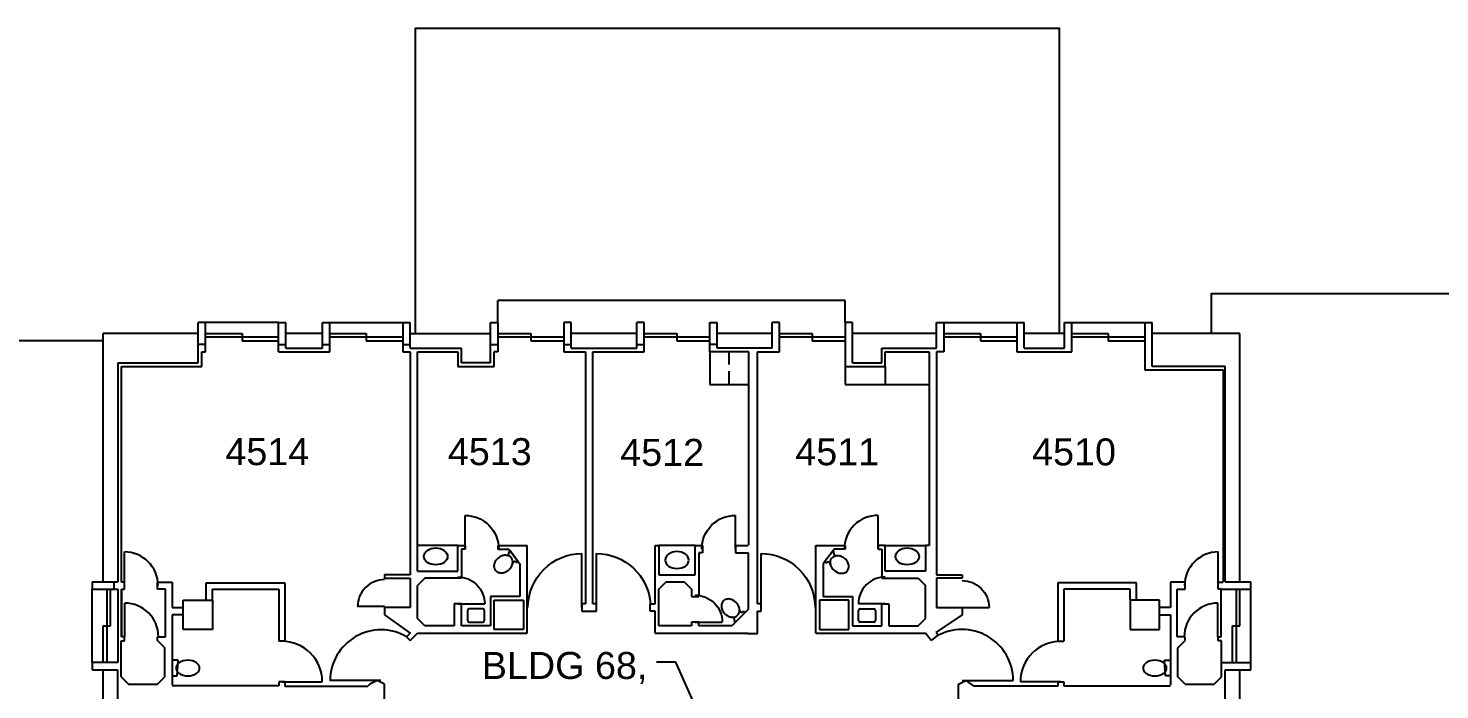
# Model space of a CAD drawing. Extents: x 338 to 7662, y 1527 to 4803.
# Drawn here: x 2623 to 3878, y 4178 to 4766 of the extents above; entities that cross this region are included whole.
import ezdxf

# ---------------------------------------------------------------- set-up
doc = ezdxf.new("R2010")
doc.units = 0
doc.header["$LTSCALE"] = 96
doc.header["$MEASUREMENT"] = 0
doc.linetypes.add('HIDDEN2', pattern=[0.1875, 0.125, -0.0625])
doc.layers.get('0').update_dxf_attribs({"linetype": 'CONTINUOUS'})
for name, color, linetype in [('A-ANNO-TEXT-STAIR', 4, 'CONTINUOUS'), ('A-ANNO-TX192', 4, 'CONTINUOUS'), ('A-COLS', 5, 'CONTINUOUS'), ('A-DOOR', 2, 'CONTINUOUS'), ('A-FLOR-CASE', 3, 'CONTINUOUS'), ('A-FLOR-CASE-UPPR', 3, 'HIDDEN2'), ('A-FLOR-PFIX', 2, 'CONTINUOUS'), ('A-GLAZ', 2, 'CONTINUOUS'), ('A-GLAZ-SILL', 1, 'CONTINUOUS'), ('A-ROOF-LEVL-FINE', 1, 'CONTINUOUS'), ('A-ROOF-LEVL-MED', 2, 'CONTINUOUS'), ('A-WALL-FULL', 6, 'CONTINUOUS')]:
    doc.layers.add(name, color=color, linetype=linetype)
doc.styles.add('ARIAL', font='arial.ttf')
doc.styles.get("Standard").update_dxf_attribs({"font": 'SIMPLEX'})
doc.dimstyles.new('DIM1-4', dxfattribs={"dimscale": 48, "dimtxt": 0.09375, "dimasz": 0.125, "dimexe": 0.125, "dimexo": 0.09375, "dimgap": 0.046875, "dimtad": 1, "dimdec": 4, "dimzin": 7, "dimdsep": 46, "dimlunit": 4, "dimtxsty": 'Standard', "dimblk": 'TICK', "dimcen": 2.25, "dimdle": 1.5, "dimadec": 0, "dimazin": 0, "dimtfac": 1, "dimtdec": 4, "dimtix": 1, "dimtofl": 0, "dimtmove": 2, "dimatfit": 3, "dimldrblk": 'TICK', "dimfxl": 0, "dimtolj": 1, "dimtzin": 0, "dimarcsym": 0})

# ---------------------------------------------------------------- blocks, each defined once
blk = doc.blocks.new('TICK')
at = {"linetype": 'Continuous'}
blk.add_line((0.99, 0), (-0.99, 0), dxfattribs=at)
at = {"color": 11}
blk.add_line((-0.22, -0.22), (0.22, 0.22), dxfattribs=at)

msp = doc.modelspace()

# ---------------------------------------------------------------- linework, layer by layer
at = {"layer": 'A-COLS'}
for p, q in [((2760.66751, 4231.25), (2760.66751, 4257.25)), ((2760.66751, 4257.25), (2786.66751, 4257.25)), ((2786.66751, 4257.25), (2786.66751, 4231.25)), ((3037.25, 4231.25), (3037.25, 4257.25)), ((3037.25, 4257.25), (3063.25, 4257.25)), ((3063.25, 4257.25), (3063.25, 4231.25)), ((3352.5, 4257.25), (3326.5, 4257.25)), ((3326.5, 4257.25), (3326.5, 4231.25)), ((3352.5, 4231.25), (3352.5, 4257.25)), ((3628.75, 4257.25), (3602.75, 4257.25)), ((3602.75, 4257.25), (3602.75, 4231.25)), ((3628.75, 4231.25), (3628.75, 4257.25)), ((2786.66751, 4231.25), (2760.66751, 4231.25)), ((3063.25, 4231.25), (3037.25, 4231.25)), ((3326.5, 4231.25), (3352.5, 4231.25)), ((3602.75, 4231.25), (3628.75, 4231.25))]:
    msp.add_line(p, q, dxfattribs=at)
at = {"layer": 'A-DOOR'}
for p, q in [((3011.25, 4302.75), (3011.25, 4332.75)), ((3251.75, 4302.75), (3251.75, 4332.75)), ((3378.5, 4302.75), (3378.5, 4332.75)), ((2708.33096, 4270.22905), (2708.33096, 4300.22905)), ((3115.25, 4250.75), (3115.25, 4298.75)), ((3128.25, 4250.75), (3128.25, 4298.75)), ((3274.5, 4250.75), (3274.5, 4298.75)), ((3681.08654, 4270.22905), (3681.08654, 4300.22905)), ((2708.66751, 4224.75), (2708.66751, 4254.75)), ((2939.75, 4251.5989), (2915.75, 4251.5989)), ((3004.75, 4254), (3028.75, 4254)), ((3385, 4254), (3361, 4254)), ((3453.25, 4250.75), (3477.25, 4250.75)), ((3680.75, 4224.75), (3680.75, 4254.75)), ((3216, 4237.75), (3240, 4237.75)), ((2848.31617, 4184.73742), (2884.31617, 4184.73742)), ((2936.5, 4185.75), (2891, 4185.75)), ((3453.25, 4185.75), (3498.75, 4185.75)), ((3541.10134, 4184.73742), (3505.10134, 4184.73742))]:
    msp.add_line(p, q, dxfattribs=at)
for centre, radius, start, end in [((2708.33096, 4270.22905), 30, 0, 90), ((3681.08654, 4270.22905), 30, 90, 180), ((2708.66751, 4224.75), 30, 0, 90), ((3680.75, 4224.75), 30, 90, 180), ((2936.5, 4185.75), 45.15044, 59.74356284, 180), ((3453.25, 4185.75), 45.5, 0, 120.25643716), ((2848.31617, 4184.73742), 36, 0, 90), ((3541.10134, 4184.73742), 36, 90, 180)]:
    msp.add_arc(centre, radius, start, end, dxfattribs=at)
at = {"layer": 'A-DOOR', "extrusion": (0, 0, -1)}
for centre, major_axis, start_param, end_param in [((3011.25, 4302.75), (-21.2132, 21.2132), 0.7853981634, 2.3561944902), ((3251.75, 4302.75), (-21.2132, 21.2132), 5.4977871438, 7.0685834706), ((3115.25, 4250.75), (-33.94113, 33.94113), 5.4977871438, 7.0685834706), ((3128.25, 4250.75), (-33.94113, 33.94113), 0.7853981634, 2.288434316), ((3274.5, 4250.75), (-33.94113, 33.94113), 0.7853981634, 2.3561944902), ((3004.75, 4254), (16.97056, 16.97056), 5.4977871438, 7.0685834706), ((3453.25, 4250.75), (16.97056, 16.97056), 5.4977871438, 7.0685834706), ((3216, 4237.75), (16.97056, 16.97056), 5.4977871438, 7.0685834706)]:
    msp.add_ellipse(centre, major_axis=major_axis, ratio=1, start_param=start_param, end_param=end_param, dxfattribs=at)
at = {"layer": 'A-DOOR'}
for centre, major_axis, start_param, end_param in [((3378.5, 4302.75), (21.2132, 21.2132), 0.7853981634, 2.3561944902), ((2939.75, 4251.5989), (16.97056, 16.97056), 0.7853981634, 2.3561944902), ((3385, 4254), (-16.97056, 16.97056), 5.4977871438, 7.0685834706)]:
    msp.add_ellipse(centre, major_axis=major_axis, ratio=1, start_param=start_param, end_param=end_param, dxfattribs=at)
at = {"layer": 'A-FLOR-CASE'}
for p, q in [((3229, 4478.25), (3229, 4449)), ((3349.25, 4465.25), (3349.25, 4449)), ((3385, 4465.25), (3385, 4449)), ((3229, 4449), (3263.61299, 4449)), ((3349.25, 4449), (3424, 4449)), ((3004.75, 4306), (2969, 4306)), ((3216, 4306), (3183.5, 4306)), ((3385, 4306), (3420.75, 4306))]:
    msp.add_line(p, q, dxfattribs=at)
at = {"layer": 'A-FLOR-CASE-UPPR'}
msp.add_line((3246, 4449), (3246, 4478.25), dxfattribs=at)
at = {"layer": 'A-FLOR-PFIX'}
for p, q in [((3051.2862, 4301.43834), (3058.50798, 4291.85471)), ((3338.23589, 4301.04181), (3331.01411, 4291.45819)), ((3013.5, 4248.25), (3013.5, 4239.25)), ((3027, 4249.75), (3015, 4249.75)), ((3028.5, 4239.25), (3028.5, 4248.25)), ((3260.05514, 4246.05514), (3251.56986, 4237.56986)), ((3361.25, 4239.25), (3361.25, 4248.25)), ((3362.75, 4249.75), (3374.75, 4249.75)), ((3376.25, 4248.25), (3376.25, 4239.25)), ((3015, 4237.75), (3027, 4237.75)), ((3374.75, 4237.75), (3362.75, 4237.75)), ((2756.10272, 4203.832), (2750.89126, 4203.832)), ((2755.23413, 4189.94503), (2756.10272, 4203.832)), ((3634.18338, 4189.94503), (3633.31479, 4203.832)), ((3633.31479, 4203.832), (3638.52625, 4203.832)), ((2750.89126, 4189.94503), (2755.23413, 4189.94503)), ((3638.52625, 4189.94503), (3634.18338, 4189.94503))]:
    msp.add_line(p, q, dxfattribs=at)
for centre, radius, start, end in [((3047.92356, 4285.96102), 11.41267, 108.96235197, 145.03764803), ((3047.19696, 4288.07573), 9.17661, 88.82628868, 108.96235197), ((3047.23216, 4289.7935), 7.45848, 64.78334671, 88.82628868), ((3048.51835, 4298.97111), 1.83236, 261.34401739, 14.69959954), ((3051.7896, 4299.93948), 1.58114, 108.56505118, 198.56505118), ((3048.01838, 4291.46305), 5.61308, 9.21665329, 64.78334671), ((3341.50371, 4291.06652), 5.61308, 115.21665329, 170.78334671), ((3337.73249, 4299.54295), 1.58114, 341.43494882, 71.43494882), ((3342.28993, 4289.39698), 7.45848, 91.17371132, 115.21665329), ((3340.96341, 4298.56892), 1.79486, 164.79875016, 281.25712795), ((3342.32512, 4287.6792), 9.17661, 71.03764803, 91.17371132), ((3341.59853, 4285.5645), 11.41267, 53, 71.03764803), ((3343.6957, 4287.41834), 8.68803, 34.96235197, 56.69039014), ((3044.43012, 4287.68202), 7.45848, 165.17371132, 189.21665329), ((3042.60854, 4287.38644), 5.61308, 189.21665329, 244.78334671), ((3046.09105, 4287.24237), 9.17661, 145.03764803, 165.17371132), ((3043.39476, 4289.05599), 7.45848, 244.78334671, 268.82628868), ((3043.44885, 4291.69591), 10.09896, 268.82628868, 288.96235197), ((3043.90733, 4290.36155), 8.68803, 288.96235197, 310.69039014), ((3042.70336, 4292.88847), 11.41267, 307, 325.03764803), ((3044.53587, 4291.60712), 9.17661, 325.03764803, 345.17371132), ((3046.1968, 4291.16747), 7.45848, 345.17371132, 9.21665329), ((3055.37907, 4289.91448), 1.79486, 58.79875016, 175.25712795), ((3057.20594, 4292.75176), 1.58114, 235.43494882, 325.43494882), ((3332.31615, 4292.35523), 1.58114, 214.56505118, 304.56505118), ((3334.14868, 4289.47763), 1.83236, 7.34401739, 120.69959954), ((3343.32529, 4290.77095), 7.45848, 170.78334671, 194.82628868), ((3344.98622, 4291.2106), 9.17661, 194.82628868, 214.96235197), ((3346.81873, 4292.49194), 11.41267, 214.96235197, 251.03764803), ((3346.09213, 4290.37724), 9.17661, 251.03764803, 271.17371132), ((3346.12732, 4288.65946), 7.45848, 271.17371132, 295.21665329), ((3346.91354, 4286.98992), 5.61308, 295.21665329, 350.78334671), ((3342.53939, 4286.60982), 10.09896, 14.82628868, 34.96235197), ((3345.09196, 4287.28549), 7.45848, 350.78334671, 14.82628868), ((3244.9323, 4252.6927), 5.61308, 107.21665329, 162.78334671), ((3245.47852, 4250.92998), 7.45848, 83.17371132, 107.21665329), ((3245.2743, 4249.22403), 9.17661, 63.03764803, 83.17371132), ((3244.26046, 4247.23103), 11.41267, 26.96235197, 63.03764803), ((3015, 4248.25), 1.5, 90, 180), ((3027, 4248.25), 1.5, 0, 90), ((3246.69502, 4252.14648), 7.45848, 162.78334671, 186.82628868), ((3249.31678, 4252.46033), 10.09896, 186.82628868, 206.96235197), ((3248.05921, 4251.82061), 8.68803, 206.96235197, 228.69039014), ((3250.39397, 4253.36454), 11.41267, 225, 243.03764803), ((3249.38014, 4251.37154), 9.17661, 243.03764803, 263.17371132), ((3249.17592, 4249.66558), 7.45848, 263.17371132, 287.21665329), ((3249.72214, 4247.90286), 5.61308, 287.21665329, 342.78334671), ((3246.25346, 4248.24486), 9.17661, 6.82628868, 26.96235197), ((3247.95942, 4248.44908), 7.45848, 342.78334671, 6.82628868), ((3257.22671, 4248.45267), 1.83236, 179.34401739, 292.69959954), ((3258.64093, 4245.34803), 1.58114, 26.56505118, 116.56505118), ((3362.75, 4248.25), 1.5, 90, 180), ((3374.75, 4248.25), 1.5, 0, 90), ((3015, 4239.25), 1.5, 180, 270), ((3027, 4239.25), 1.5, 270, 0), ((3249.21305, 4240.39829), 1.79486, 336.79875016, 93.25712795), ((3252.27697, 4238.98407), 1.58114, 153.43494882, 243.43494882), ((3362.75, 4239.25), 1.5, 180, 270), ((3374.75, 4239.25), 1.5, 270, 0), ((2759.09677, 4196.88852), 4.73121, 148.14650239, 211.85349761), ((2761.8234, 4195.19441), 7.94127, 123.69009594, 148.14650239), ((2761.8234, 4198.58263), 7.94127, 211.85349761, 236.30990406), ((2763.61481, 4192.50731), 11.17077, 105.43710063, 123.69009594), ((2764.7885, 4188.25697), 15.58019, 74.56289937, 105.43710063), ((2765.9622, 4192.50731), 11.17077, 56.30990406, 74.56289937), ((2767.75361, 4195.19441), 7.94127, 31.85349761, 56.30990406), ((2767.75361, 4198.58263), 7.94127, 303.69009594, 328.14650239), ((2770.48024, 4196.88852), 4.73121, 0, 31.85349761), ((2770.48024, 4196.88852), 4.73121, 328.14650239, 0), ((3618.93727, 4196.88852), 4.73121, 148.14650239, 211.85349761), ((3621.6639, 4195.19441), 7.94127, 123.69009594, 148.14650239), ((3621.6639, 4198.58263), 7.94127, 211.85349761, 236.30990406), ((3623.4553, 4192.50731), 11.17077, 105.43710063, 123.69009594), ((3624.629, 4188.25697), 15.58019, 74.56289937, 105.43710063), ((3625.8027, 4192.50731), 11.17077, 56.30990406, 74.56289937), ((3627.59411, 4195.19441), 7.94127, 31.85349761, 56.30990406), ((3627.59411, 4198.58263), 7.94127, 303.69009594, 328.14650239), ((3630.32074, 4196.88852), 4.73121, 0, 31.85349761), ((3630.32074, 4196.88852), 4.73121, 328.14650239, 0), ((2763.61481, 4201.26973), 11.17077, 236.30990406, 254.56289937), ((2764.7885, 4205.52007), 15.58019, 254.56289937, 285.43710063), ((2765.9622, 4201.26973), 11.17077, 285.43710063, 303.69009594), ((3623.4553, 4201.26973), 11.17077, 236.30990406, 254.56289937), ((3624.629, 4205.52007), 15.58019, 254.56289937, 285.43710063), ((3625.8027, 4201.26973), 11.17077, 285.43710063, 303.69009594)]:
    msp.add_arc(centre, radius, start, end, dxfattribs=at)
for centre, major_axis in [((2985.25, 4296.25), (-10.5, 0)), ((3404.5, 4296.25), (10.5, 0))]:
    msp.add_ellipse(centre, major_axis=major_axis, ratio=0.7142857143, dxfattribs=at)
at = {"layer": 'A-FLOR-PFIX', "extrusion": (0, 0, -1)}
msp.add_ellipse((3199.75, 4293), major_axis=(10.5, 0), ratio=0.7142857143, dxfattribs=at)
at = {"layer": 'A-GLAZ'}
for p, q in [((2780.5, 4494.5), (2813, 4494.5)), ((2813, 4494.5), (2813, 4488)), ((2891, 4494.5), (2923.5, 4494.5)), ((2923.5, 4494.5), (2923.5, 4488)), ((3040.5, 4494.5), (3069.75, 4494.5)), ((3069.75, 4494.5), (3069.75, 4488)), ((3170.5, 4494.5), (3199.75, 4494.5)), ((3199.75, 4494.5), (3199.75, 4488)), ((3290.75, 4494.5), (3320, 4494.5)), ((3320, 4494.5), (3320, 4488)), ((3437, 4494.5), (3469.5, 4494.5)), ((3469.5, 4494.5), (3469.5, 4488)), ((3550.75, 4494.5), (3583.25, 4494.5)), ((3583.25, 4494.5), (3583.25, 4488)), ((2845.5, 4491.25), (2780.5, 4491.25)), ((2813, 4488), (2845.5, 4488)), ((2956, 4491.25), (2891, 4491.25)), ((2923.5, 4488), (2956, 4488)), ((3099, 4491.25), (3040.5, 4491.25)), ((3069.75, 4488), (3099, 4488)), ((3229, 4491.25), (3170.5, 4491.25)), ((3199.75, 4488), (3229, 4488)), ((3349.25, 4491.25), (3290.75, 4491.25)), ((3320, 4488), (3349.25, 4488)), ((3502, 4491.25), (3437, 4491.25)), ((3469.5, 4488), (3502, 4488)), ((3615.75, 4491.25), (3550.75, 4491.25)), ((3583.25, 4488), (3615.75, 4488)), ((2692.75, 4267), (2692.75, 4202)), ((2696, 4234.5), (2696, 4267)), ((3697, 4267), (3697, 4202)), ((3700.25, 4234.5), (3700.25, 4267)), ((2689.5, 4234.5), (2696, 4234.5)), ((2689.5, 4202), (2689.5, 4234.5)), ((3693.75, 4234.5), (3700.25, 4234.5)), ((3693.75, 4202), (3693.75, 4234.5))]:
    msp.add_line(p, q, dxfattribs=at)
at = {"layer": 'A-GLAZ-SILL'}
for p, q in [((3349.25, 4523.75), (3040.5, 4523.75)), ((3040.5, 4504.25), (3040.5, 4523.75)), ((3349.25, 4504.25), (3349.25, 4523.75)), ((2845.5, 4504.25), (2780.5, 4504.25)), ((2891, 4504.25), (2956, 4504.25)), ((3430.5, 4504.25), (3508.5, 4504.25)), ((3544.25, 4504.25), (3622.25, 4504.25)), ((2679.75, 4202), (2679.75, 4267)), ((3710, 4202), (3710, 4267))]:
    msp.add_line(p, q, dxfattribs=at)
at = {"layer": 'A-ROOF-LEVL-FINE'}
for points in [[(2967.25, 4494.5), (2967.25, 4766), (3539.5, 4766), (3539.5, 4494.5)], [(3675, 4494.5), (3675, 4530), (4141.60188, 4530), (4141.60188, 3660), (4038.18715, 3660), (4038.18715, 3601.45261)]]:
    msp.add_lwpolyline(points, dxfattribs=at)
at = {"layer": 'A-ROOF-LEVL-MED'}
msp.add_lwpolyline([(2689.5, 4488), (1038.5, 4488), (1038.5, 4369.5), (660.5, 4369.5), (660.5, 4109.5), (541.5, 4109.5), (541.5, 2777), (337.5, 2777), (337.5, 2301), (545.5, 2301), (545.5, 1563), (1761.5, 1563)], dxfattribs=at)
at = {"layer": 'A-WALL-FULL'}
for p, q in [((2774, 4494.5), (2689.5, 4494.5)), ((2689.5, 4273.5), (2689.5, 4494.5)), ((2780.5, 4504.25), (2774, 4504.25)), ((2774, 4468.5), (2774, 4504.25)), ((2780.5, 4478.25), (2780.5, 4504.25)), ((2845.5, 4504.25), (2852, 4504.25)), ((2845.5, 4478.25), (2845.5, 4504.25)), ((2852, 4481.5), (2852, 4504.25)), ((2884.5, 4494.5), (2852, 4494.5)), ((2884.5, 4481.5), (2884.5, 4504.25)), ((2884.5, 4504.25), (2891, 4504.25)), ((2891, 4478.25), (2891, 4504.25)), ((2956, 4504.25), (2956, 4478.25)), ((2956, 4504.25), (2962.5, 4504.25)), ((2962.5, 4481.5), (2962.5, 4504.25)), ((2962.5, 4494.5), (3034, 4494.5)), ((3034, 4504.25), (3040.5, 4504.25)), ((3034, 4468.5), (3034, 4504.25)), ((3040.5, 4504.25), (3040.5, 4478.25)), ((3099, 4504.25), (3099, 4478.25)), ((3105.5, 4504.25), (3099, 4504.25)), ((3105.5, 4481.5), (3105.5, 4504.25)), ((3164, 4494.5), (3105.5, 4494.5)), ((3170.5, 4504.25), (3164, 4504.25)), ((3164, 4481.5), (3164, 4504.25)), ((3170.5, 4478.25), (3170.5, 4504.25)), ((3229, 4504.25), (3235.5, 4504.25)), ((3229, 4478.25), (3229, 4504.25)), ((3235.5, 4481.5), (3235.5, 4504.25)), ((3284.25, 4494.5), (3235.5, 4494.5)), ((3290.75, 4504.25), (3284.25, 4504.25)), ((3284.25, 4481.5), (3284.25, 4504.25)), ((3290.75, 4478.25), (3290.75, 4504.25)), ((3355.75, 4504.25), (3349.25, 4504.25)), ((3349.25, 4504.25), (3349.25, 4465.25)), ((3355.75, 4468.5), (3355.75, 4504.25)), ((3430.5, 4494.5), (3355.75, 4494.5)), ((3430.5, 4481.5), (3430.5, 4504.25)), ((3437, 4504.25), (3437, 4478.25)), ((3502, 4504.25), (3502, 4478.25)), ((3508.5, 4481.5), (3508.5, 4504.25)), ((3544.25, 4494.5), (3508.5, 4494.5)), ((3544.25, 4481.5), (3544.25, 4504.25)), ((3550.75, 4478.25), (3550.75, 4504.25)), ((3615.75, 4504.25), (3615.75, 4462)), ((3622.25, 4465.25), (3622.25, 4504.25)), ((3700.25, 4494.5), (3622.25, 4494.5)), ((3700.25, 4273.5), (3700.25, 4494.5)), ((2780.5, 4484.75), (2774, 4484.75)), ((2845.5, 4484.75), (2852, 4484.75)), ((2852, 4481.5), (2884.5, 4481.5)), ((2884.5, 4484.75), (2891, 4484.75)), ((2956, 4484.75), (2962.5, 4484.75)), ((2962.5, 4481.5), (3008, 4481.5)), ((3008, 4468.5), (3008, 4481.5)), ((3034, 4484.75), (3040.5, 4484.75)), ((3099, 4484.75), (3105.5, 4484.75)), ((3105.5, 4481.5), (3164, 4481.5)), ((3164, 4484.75), (3170.5, 4484.75)), ((3235.5, 4484.75), (3229, 4484.75)), ((3284.25, 4481.5), (3235.5, 4481.5)), ((3381.75, 4481.5), (3430.5, 4481.5)), ((3381.75, 4468.5), (3381.75, 4481.5)), ((3508.5, 4481.5), (3544.25, 4481.5)), ((2702.5, 4468.5), (2702.5, 4273.5)), ((2702.5, 4468.5), (2774, 4468.5)), ((2777.25, 4478.25), (2780.5, 4478.25)), ((2777.25, 4465.25), (2777.25, 4478.25)), ((2845.5, 4478.25), (2891, 4478.25)), ((2956, 4478.25), (2962.5, 4478.25)), ((2962.5, 4478.25), (2962.5, 4280)), ((2969, 4283.25), (2969, 4478.25)), ((2969, 4478.25), (3004.75, 4478.25)), ((3004.75, 4478.25), (3004.75, 4465.25)), ((3034, 4468.5), (3008, 4468.5)), ((3037.25, 4465.25), (3037.25, 4478.25)), ((3040.5, 4478.25), (3037.25, 4478.25)), ((3099, 4478.25), (3118.5, 4478.25)), ((3118.5, 4478.25), (3118.5, 4254)), ((3125, 4478.25), (3170.5, 4478.25)), ((3125, 4254), (3125, 4478.25)), ((3263.61299, 4478.25), (3229, 4478.25)), ((3263.61299, 4306.37122), (3263.61299, 4478.25)), ((3271.25, 4478.25), (3290.75, 4478.25)), ((3271.25, 4254), (3271.25, 4478.25)), ((3355.75, 4468.5), (3381.75, 4468.5)), ((3385, 4478.25), (3424, 4478.25)), ((3385, 4465.25), (3385, 4478.25)), ((3424, 4478.25), (3424, 4306)), ((3430.5, 4478.25), (3430.5, 4280)), ((3437, 4478.25), (3430.5, 4478.25)), ((3502, 4478.25), (3550.75, 4478.25)), ((2705.75, 4273.26682), (2705.75, 4465.25)), ((2705.75, 4465.25), (2777.25, 4465.25)), ((3004.75, 4465.25), (3037.25, 4465.25)), ((3349.25, 4465.25), (3385, 4465.25)), ((3685.625, 4462), (3615.75, 4462)), ((3687.25, 4465.25), (3622.25, 4465.25)), ((3685.625, 4273.5), (3685.625, 4462)), ((3687.25, 4273.5), (3687.25, 4465.25)), ((3004.75, 4283.25), (3004.75, 4306)), ((3004.75, 4306), (3011.25, 4306)), ((3011.25, 4306), (3011.25, 4302.75)), ((3040.5, 4306), (3040.5, 4302.75)), ((3040.5, 4306), (3066.5, 4306)), ((3066.5, 4228), (3066.5, 4306)), ((3180.25, 4306), (3183.5, 4306)), ((3180.25, 4254), (3180.25, 4306)), ((3183.5, 4306), (3183.5, 4280)), ((3216, 4280), (3216, 4306)), ((3216, 4306), (3222.5, 4306)), ((3222.5, 4306), (3222.5, 4299.5)), ((3251.75, 4306), (3251.75, 4299.5)), ((3251.75, 4306), (3263.125, 4306)), ((3323.25, 4228), (3323.25, 4306)), ((3323.25, 4306), (3349.25, 4306)), ((3349.25, 4306), (3349.25, 4302.75)), ((3378.5, 4306), (3378.5, 4302.75)), ((3385, 4306), (3378.5, 4306)), ((3385, 4283.25), (3385, 4306)), ((3424, 4306), (3420.75, 4306)), ((3420.75, 4306), (3420.75, 4283.25)), ((3008, 4302.75), (3008, 4276.75)), ((3011.25, 4302.75), (3008, 4302.75)), ((3040.5, 4302.75), (3050.25, 4302.75)), ((3050.25, 4302.75), (3060, 4289.75)), ((3219.25, 4299.5), (3219.25, 4260.5)), ((3222.5, 4299.5), (3219.25, 4299.5)), ((3251.75, 4299.5), (3263.125, 4299.5)), ((3263.125, 4299.5), (3263.125, 4249.125)), ((3339.5, 4302.75), (3329.75, 4289.75)), ((3349.25, 4302.75), (3339.5, 4302.75)), ((3378.5, 4302.75), (3381.75, 4302.75)), ((3381.75, 4302.75), (3381.75, 4276.75)), ((2939.75, 4280), (2939.75, 4276.75)), ((2962.5, 4280), (2939.75, 4280)), ((2969, 4283.25), (3004.75, 4283.25)), ((3060, 4289.75), (3060, 4260.5)), ((3183.5, 4280), (3216, 4280)), ((3329.75, 4289.75), (3329.75, 4260.5)), ((3420.75, 4283.25), (3385, 4283.25)), ((3430.5, 4280), (3453.25, 4280)), ((3453.25, 4280), (3453.25, 4276.75)), ((2679.75, 4273.5), (2702.5, 4273.5)), ((2679.75, 4273.5), (2679.75, 4267)), ((2699.25, 4267), (2699.25, 4273.5)), ((2708.33096, 4273.26682), (2705.75, 4273.26682)), ((2708.33096, 4267.19129), (2708.33096, 4273.26682)), ((2737.86259, 4273.26682), (2750.89126, 4273.26682)), ((2737.86259, 4267.19129), (2737.86259, 4273.26682)), ((2750.89126, 4273.26682), (2750.89126, 4250.70051)), ((2781.16751, 4272.69129), (2851.06617, 4272.69129)), ((2781.16751, 4257.25), (2781.16751, 4272.69129)), ((2851.06617, 4272.69129), (2851.06617, 4220.73742)), ((2939.75, 4276.75), (2962.5, 4276.75)), ((2962.5, 4276.75), (2962.5, 4250.75)), ((2975.5, 4276.75), (2969, 4270.25)), ((2969, 4241), (2969, 4270.25)), ((3008, 4276.75), (2975.5, 4276.75)), ((3183.5, 4267), (3190, 4273.5)), ((3190, 4273.5), (3206.25, 4273.5)), ((3206.25, 4273.5), (3212.75, 4267)), ((3381.75, 4276.75), (3414.25, 4276.75)), ((3414.25, 4276.75), (3420.75, 4270.25)), ((3420.75, 4241), (3420.75, 4270.25)), ((3430.5, 4276.75), (3430.5, 4250.75)), ((3453.25, 4276.75), (3430.5, 4276.75)), ((3608.25, 4272.69129), (3538.35134, 4272.69129)), ((3538.35134, 4272.69129), (3538.35134, 4220.73742)), ((3608.25, 4257.25), (3608.25, 4272.69129)), ((3651.55491, 4273.26682), (3638.52625, 4273.26682)), ((3638.52625, 4273.26682), (3638.52625, 4250.70051)), ((3651.55491, 4267.19129), (3651.55491, 4273.26682)), ((3681.08654, 4267.19129), (3681.08654, 4273.26682)), ((3681.08654, 4273.26682), (3685.42944, 4273.26682)), ((3687.25, 4273.5), (3710, 4273.5)), ((3710, 4267), (3710, 4273.5)), ((2679.75, 4267), (2702.5, 4267)), ((2702.5, 4267), (2702.5, 4202)), ((2705.72522, 4267.19129), (2708.33096, 4267.19129)), ((2705.72522, 4224.66245), (2705.72522, 4267.19129)), ((2705.75, 4267), (2705.75, 4224.75)), ((2744.81121, 4267.19129), (2737.86259, 4267.19129)), ((2744.81121, 4224.66245), (2744.81121, 4267.19129)), ((2786.66751, 4267.19129), (2845.56617, 4267.19129)), ((2786.66751, 4257.25), (2786.66751, 4267.19129)), ((2845.56617, 4267.19129), (2845.56617, 4220.73742)), ((3034, 4260.5), (3034, 4234.5)), ((3060, 4260.5), (3034, 4260.5)), ((3183.5, 4234.5), (3183.5, 4267)), ((3212.75, 4267), (3212.75, 4260.5)), ((3212.75, 4260.5), (3219.25, 4260.5)), ((3329.75, 4260.5), (3355.75, 4260.5)), ((3355.75, 4260.5), (3355.75, 4234.5)), ((3602.75, 4267.19129), (3543.85134, 4267.19129)), ((3543.85134, 4267.19129), (3543.85134, 4220.73742)), ((3602.75, 4257.25), (3602.75, 4267.19129)), ((3644.6063, 4224.66245), (3644.6063, 4267.19129)), ((3644.6063, 4267.19129), (3651.55491, 4267.19129)), ((3683.69228, 4267.19129), (3681.08654, 4267.19129)), ((3683.69228, 4224.66245), (3683.69228, 4267.19129)), ((3684, 4267), (3710, 4267)), ((2750.89126, 4250.70051), (2760.44559, 4250.70051)), ((2750.89126, 4244.25), (2750.89126, 4182.13362)), ((2760.66751, 4244.25), (2750.89126, 4244.25)), ((2939.75, 4250.75), (2939.75, 4244.25)), ((2962.5, 4250.75), (2939.75, 4250.75)), ((2939.75, 4244.25), (2962.5, 4228)), ((3001.5, 4254), (3001.5, 4234.5)), ((3008, 4254), (3001.5, 4254)), ((3008, 4234.5), (3008, 4254)), ((3115.25, 4254), (3115.25, 4247.5)), ((3118.5, 4254), (3115.25, 4254)), ((3115.25, 4247.5), (3128.25, 4247.5)), ((3128.25, 4254), (3125, 4254)), ((3128.25, 4247.5), (3128.25, 4254)), ((3175.85563, 4254), (3180.25, 4254)), ((3175.85563, 4247.5), (3175.85563, 4254)), ((3180.25, 4247.5), (3175.85563, 4247.5)), ((3180.25, 4228), (3180.25, 4247.5)), ((3263.125, 4249.125), (3248.5, 4234.5)), ((3274.5, 4254), (3271.25, 4254)), ((3271.25, 4247.5), (3274.5, 4247.5)), ((3271.25, 4227.60492), (3271.25, 4247.5)), ((3274.5, 4247.5), (3274.5, 4254)), ((3381.75, 4254), (3388.25, 4254)), ((3381.75, 4234.5), (3381.75, 4254)), ((3388.25, 4254), (3388.25, 4234.5)), ((3453.25, 4244.25), (3429.85, 4228.65)), ((3430.5, 4250.75), (3453.25, 4250.75)), ((3453.25, 4250.75), (3453.25, 4244.25)), ((3628.75, 4244.25), (3638.52625, 4244.25)), ((3638.52625, 4250.70051), (3628.97192, 4250.70051)), ((3638.52625, 4244.25), (3638.52625, 4182.13362)), ((2975.5, 4234.5), (2969, 4241)), ((3001.5, 4234.5), (2975.5, 4234.5)), ((3034, 4234.5), (3008, 4234.5)), ((3212.75, 4234.5), (3183.5, 4234.5)), ((3212.75, 4237.75), (3212.75, 4234.5)), ((3219.25, 4237.75), (3212.75, 4237.75)), ((3219.25, 4234.5), (3219.25, 4237.75)), ((3248.5, 4234.5), (3219.25, 4234.5)), ((3355.75, 4234.5), (3381.75, 4234.5)), ((3388.25, 4234.5), (3414.25, 4234.5)), ((3414.25, 4234.5), (3420.75, 4241)), ((2705.41751, 4221.1907), (2708.33096, 4221.1907)), ((2705.41751, 4189), (2705.41751, 4221.1907)), ((2708.33096, 4224.66245), (2705.72522, 4224.66245)), ((2708.33096, 4221.1907), (2708.33096, 4224.66245)), ((2737.91751, 4224.66245), (2744.81121, 4224.66245)), ((2737.91751, 4221.5), (2737.91751, 4224.66245)), ((2744.41751, 4215), (2737.91751, 4221.5)), ((2851.06617, 4220.73742), (2845.56617, 4220.73742)), ((2962.5, 4228), (2959.25, 4224.75)), ((2959.25, 4224.75), (2962.5, 4221.5)), ((2962.5, 4221.5), (2969, 4228)), ((2969, 4228), (3066.5, 4228)), ((3180.25, 4228), (3263.125, 4228)), ((3262.76265, 4227.60492), (3271.25, 4227.60492)), ((3323.25, 4228), (3420.75, 4228)), ((3425.625, 4221.5), (3420.75, 4228)), ((3432.125, 4226.375), (3425.625, 4221.5)), ((3429.85, 4228.65), (3432.125, 4226.375)), ((3538.35134, 4220.73742), (3543.85134, 4220.73742)), ((3651.5, 4224.66245), (3644.6063, 4224.66245)), ((3645, 4215), (3651.5, 4221.5)), ((3651.5, 4221.5), (3651.5, 4224.66245)), ((3681.08654, 4221.1907), (3681.08654, 4224.66245)), ((3681.08654, 4224.66245), (3683.69228, 4224.66245)), ((3684, 4221.1907), (3681.08654, 4221.1907)), ((3684, 4189), (3684, 4221.1907)), ((2744.41751, 4189), (2744.41751, 4215)), ((3645, 4189), (3645, 4215)), ((2702.5, 4202), (2679.75, 4202)), ((2679.75, 4202), (2679.75, 4195.5)), ((2679.75, 4195.5), (2702.5, 4195.5)), ((2689.5, 4156.5), (2689.5, 4195.5)), ((2702.5, 4156.5), (2702.5, 4195.5)), ((3684, 4202), (3710, 4202)), ((3687.25, 4156.5), (3687.25, 4195.5)), ((3687.25, 4195.5), (3710, 4195.5)), ((3700.25, 4156.5), (3700.25, 4195.5)), ((3710, 4195.5), (3710, 4202)), ((2705.41751, 4189), (2711.91751, 4182.5)), ((2711.91751, 4182.5), (2737.91751, 4182.5)), ((2737.91751, 4182.5), (2744.41751, 4189)), ((2845.56617, 4181.26568), (2750.89126, 4181.26568)), ((2845.56617, 4184.73742), (2845.56617, 4181.26568)), ((2851.06617, 4184.73742), (2845.56617, 4184.73742)), ((2851.06617, 4184.73742), (2851.06617, 4180.875)), ((2851.06617, 4180.875), (2924.74218, 4180.875)), ((2926.75, 4182.5), (2924.74218, 4180.875)), ((2933.25, 4185.75), (2926.75, 4182.5)), ((2939.75, 4182.5), (2933.25, 4185.75)), ((2939.75, 4091.5), (2939.75, 4182.5)), ((3450, 4182.5), (3456.5, 4185.75)), ((3450, 4091.5), (3450, 4182.5)), ((3456.5, 4185.75), (3463.8125, 4180.875)), ((3538.35134, 4180.875), (3463.8125, 4180.875)), ((3538.35134, 4184.73742), (3543.85134, 4184.73742)), ((3538.35134, 4184.73742), (3538.35134, 4180.875)), ((3543.85134, 4184.73742), (3543.85134, 4181.26568)), ((3543.85134, 4181.26568), (3638.52625, 4181.26568)), ((3651.5, 4182.5), (3645, 4189)), ((3651.5, 4182.5), (3677.5, 4182.5)), ((3684, 4189), (3677.5, 4182.5))]:
    msp.add_line(p, q, dxfattribs=at)

# ---------------------------------------------------------------- texts
at = {"layer": 'A-ANNO-TEXT-STAIR', "style": 'ARIAL'}
msp.add_text('BLDG 68, ', height=24, dxfattribs=at).set_placement((3026.17843, 4187.23721))
at = {"layer": 'A-ANNO-TX192', "style": 'ARIAL'}
for s, p in [('4514', (2798.15915, 4377.4134)), ('4513', (2995.99556, 4377.4134)), ('4512', (3149.25886, 4376.7739)), ('4511', (3304.92102, 4377.30872)), ('4510', (3515.49688, 4377.20405))]:
    msp.add_text(s, height=24, dxfattribs=at).set_placement(p)

# ---------------------------------------------------------------- leaders
at = {"layer": 'A-ANNO-TEXT-STAIR'}
msp.add_leader([(3266.84282, 4049.12417), (3198.62922, 4202.14606), (3181.61182, 4202.14606)], dimstyle='DIM1-4', override={"dimscale": 96, "dimgap": 0, "dimtad": 0, "dimldrblk": 'DotBlank'}, dxfattribs=at)

doc.saveas('drawing.dxf')
